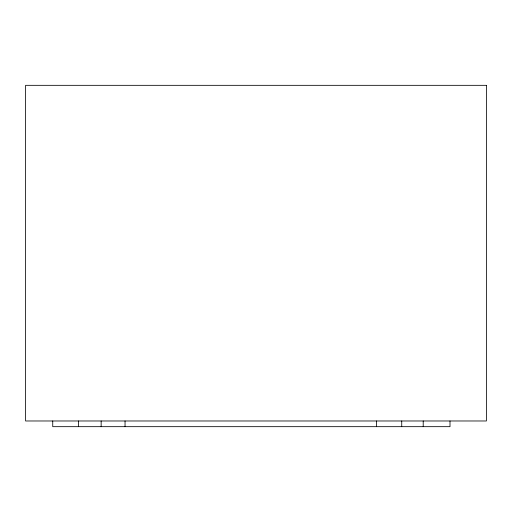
<?xml version="1.0" encoding="UTF-8"?>
<svg xmlns="http://www.w3.org/2000/svg" width="512" height="512" viewBox="0 0 512 512"><rect width="100%" height="100%" fill="white"/><g stroke="black" fill="none" stroke-linecap="round" stroke-linejoin="round"><path stroke-width="0.77" d="M450.003 420.979L450.003 426.669L52.736 426.669L52.736 420.979M423.206 420.979L423.206 426.669M401.734 420.979L401.734 426.669M376.563 420.979L376.563 426.669M125.043 420.979L125.043 426.669M101.152 420.979L101.152 426.669M78.451 420.979L78.451 426.669M486.4 85.331L25.6 85.331L25.6 420.979L486.4 420.979L486.4 85.331"/></g></svg>
